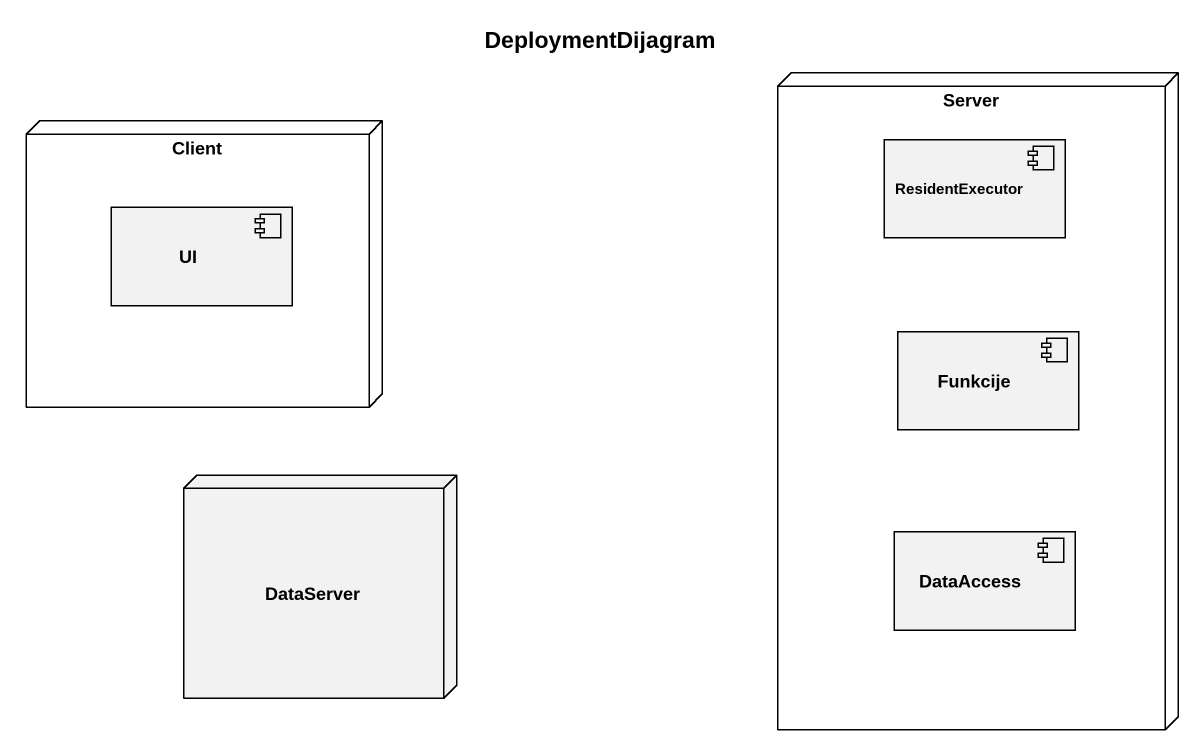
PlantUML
@startuml
title DeploymentDijagram
node Server {
  component ResidentExecutor
  component Funkcije
  component DataAccess
}
node Client {
  component UI
}
node DataServer
@enduml
